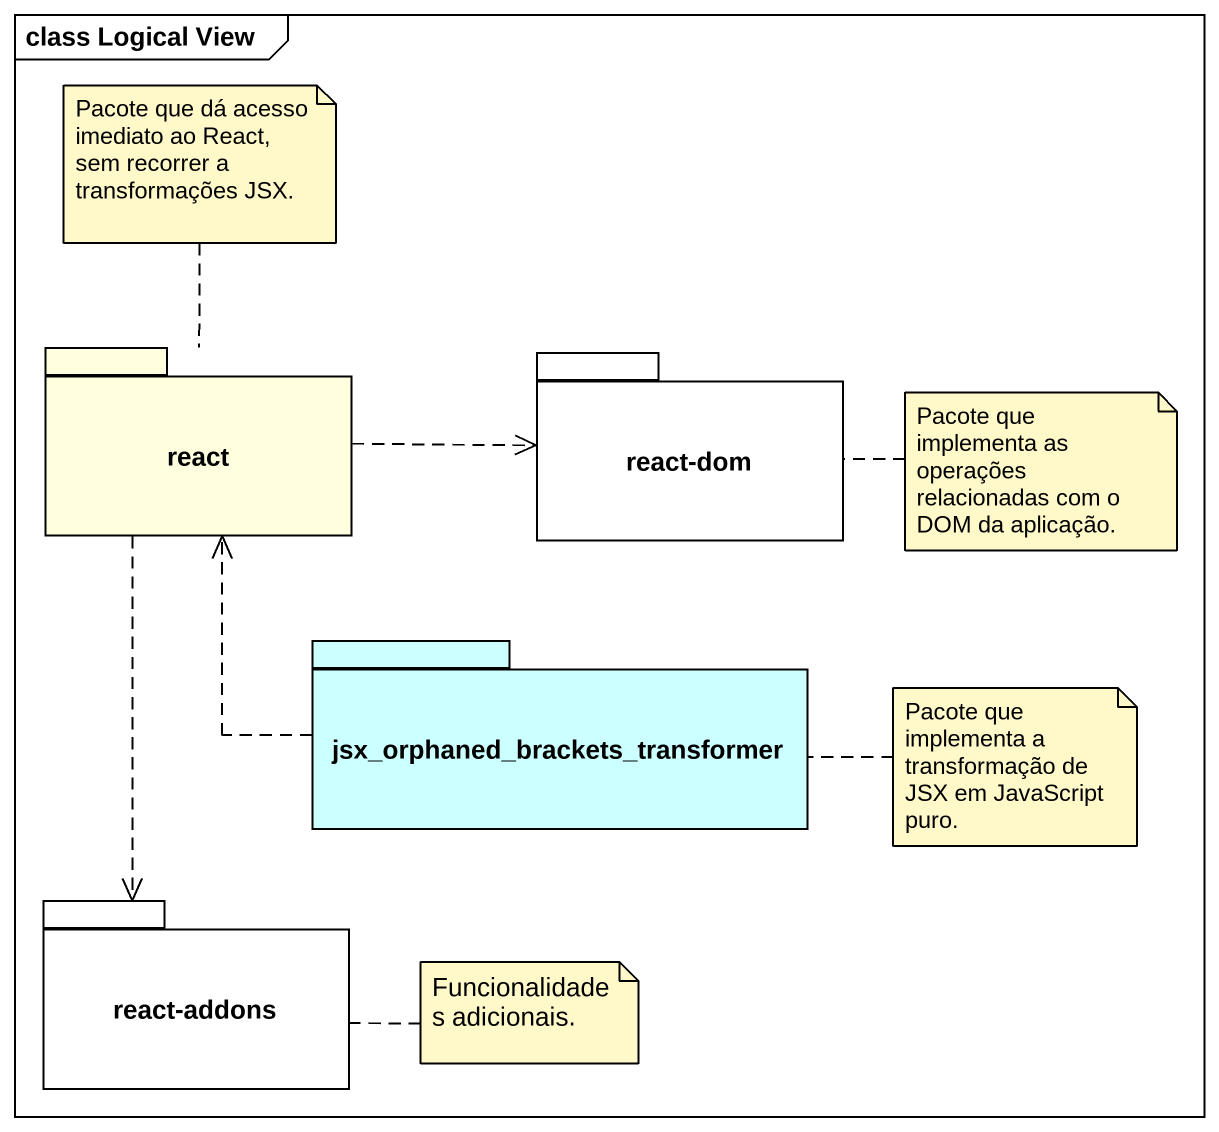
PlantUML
@startuml
mainframe class Logical View
package react #FFFFE0 {
}
package "react-dom" as react_dom {
}
package "jsx_orphaned_brackets_transformer" as jsx_orphaned_brackets #CCFFFF {
}
package "react-addons" as react_addons #FFFFFF {
}
react .right.> react_dom
react ..> react_addons
jsx_orphaned_brackets .up.> react
note top of react : Pacote que dá acesso imediato ao React, sem recorrer a transformações JSX.
note right of react_dom : Pacote que implementa as operações relacionadas com o DOM da aplicação.
note right of jsx_orphaned_brackets : Pacote que implementa a transformação de JSX em JavaScript puro.
note right of react_addons : Funcionalidades adicionais.
@enduml
